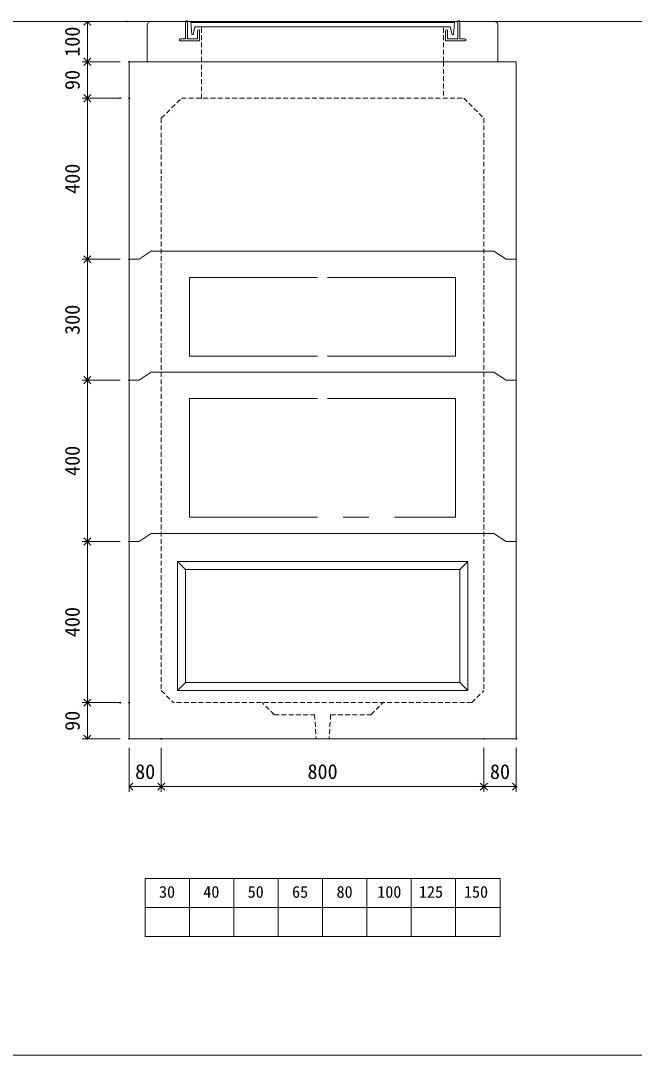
# Model space of a CAD drawing. Units: millimetres, scale not verified. Extents: x -4890 to 18490, y -2273 to 2273.
# Drawn here: x 1847 to 3368, y -2002 to 565 of the extents above; entities that cross this region are included whole.
import ezdxf
from ezdxf.enums import TextEntityAlignment as Align

# ---------------------------------------------------------------- set-up
doc = ezdxf.new("R2010")
doc.units = ezdxf.units.MM
doc.header["$LTSCALE"] = 10
doc.header["$PDMODE"] = 32
doc.header["$PDSIZE"] = 2
doc.linetypes.add('DASHED1', pattern=[1.8, 1.2, -0.6])
doc.linetypes.add('USER2', pattern=[50.8, 31.75, -6.35, 6.35, -6.35])
doc.layers.add('0-1_Defpoints', color=7, linetype='Continuous')
for name, color, linetype, lineweight in [('0-2_waku', 7, 'Continuous', 18), ('0-3_gaikei', 7, 'Continuous', 18), ('0-4_kakure', 7, 'DASHED1', 5), ('0-5_sunpou', 7, 'Continuous', 5), ('0-9_uchigawa', 6, 'Continuous', 18), ('0-B_futa', 3, 'Continuous', 18), ('0-C_GL', 4, 'Continuous', 18), ('0-E_文字１', 7, 'Continuous', 18), ('1-3_uchigawa2', 6, 'USER2', 18)]:
    doc.layers.add(name, color=color, linetype=linetype, lineweight=lineweight)
doc.styles.add('ＭＳ ゴシック', font='')
doc.styles.get('ＭＳ ゴシック').set_extended_font_data('MS Gothic')

# ---------------------------------------------------------------- blocks, each defined once
blk = doc.blocks.new('_Open90')
at = {"layer": '0-5_sunpou'}
blk.add_line((0, 0), (-1, 0), dxfattribs=at)
blk.add_lwpolyline([(-0.5, 0.5), (0, 0), (-0.5, -0.5)], dxfattribs=at)
blk = doc.blocks.new('D68')
at = {"layer": '0-1_Defpoints'}
for p in [(3556.77, 2794.36), (3458.83, 2694.36), (3562.32, 2694.36)]:
    blk.add_point(p, dxfattribs=at)
at = {"layer": '0-5_sunpou'}
for p, q in [((3534.77, 2794.36), (3445.83, 2794.36)), ((3458.83, 2776.36), (3458.83, 2712.36)), ((3540.32, 2694.36), (3445.83, 2694.36))]:
    blk.add_line(p, q, dxfattribs=at)
at = {"layer": '0-5_sunpou', "xscale": 18, "yscale": 18}
for p, rotation in [((3458.83, 2794.36), 90), ((3458.83, 2694.36), 270)]:
    blk.add_blockref('_Open90', p, dxfattribs=dict(at, rotation=rotation))
at = {"layer": '0-5_sunpou', "style": 'ＭＳ ゴシック'}
blk.add_text('100', height=36.66, rotation=90, dxfattribs=at).set_placement((3450.83, 2706.86), align=Align.BOTTOM_LEFT)
blk = doc.blocks.new('D69')
at = {"layer": '0-1_Defpoints'}
for p in [(3562.32, 2694.36), (3458.83, 2604.36), (3562.32, 2604.36)]:
    blk.add_point(p, dxfattribs=at)
at = {"layer": '0-5_sunpou'}
for p, q in [((3540.32, 2694.36), (3445.83, 2694.36)), ((3458.83, 2676.36), (3458.83, 2622.36)), ((3540.32, 2604.36), (3445.83, 2604.36))]:
    blk.add_line(p, q, dxfattribs=at)
at = {"layer": '0-5_sunpou', "xscale": 18, "yscale": 18}
for p, rotation in [((3458.83, 2694.36), 90), ((3458.83, 2604.36), 270)]:
    blk.add_blockref('_Open90', p, dxfattribs=dict(at, rotation=rotation))
at = {"layer": '0-5_sunpou', "style": 'ＭＳ ゴシック'}
blk.add_text('90', height=36.66, rotation=90, dxfattribs=at).set_placement((3450.83, 2624.36), align=Align.BOTTOM_LEFT)
blk = doc.blocks.new('D70')
at = {"layer": '0-1_Defpoints'}
for p in [(3540.32, 2604.36), (3458.83, 2204.36), (3562.32, 2204.36)]:
    blk.add_point(p, dxfattribs=at)
at = {"layer": '0-5_sunpou'}
for p, q in [((3518.32, 2604.36), (3445.83, 2604.36)), ((3458.83, 2586.36), (3458.83, 2222.36)), ((3540.32, 2204.36), (3445.83, 2204.36))]:
    blk.add_line(p, q, dxfattribs=at)
at = {"layer": '0-5_sunpou', "xscale": 18, "yscale": 18}
for p, rotation in [((3458.83, 2604.36), 90), ((3458.83, 2204.36), 270)]:
    blk.add_blockref('_Open90', p, dxfattribs=dict(at, rotation=rotation))
at = {"layer": '0-5_sunpou', "style": 'ＭＳ ゴシック'}
blk.add_text('400', height=36.66, rotation=90, dxfattribs=at).set_placement((3450.83, 2366.86), align=Align.BOTTOM_LEFT)
blk = doc.blocks.new('D71')
at = {"layer": '0-1_Defpoints'}
for p in [(3562.32, 2204.36), (3458.83, 1904.36), (3562.32, 1904.36)]:
    blk.add_point(p, dxfattribs=at)
at = {"layer": '0-5_sunpou'}
for p, q in [((3540.32, 2204.36), (3445.83, 2204.36)), ((3458.83, 2186.36), (3458.83, 1922.36)), ((3540.32, 1904.36), (3445.83, 1904.36))]:
    blk.add_line(p, q, dxfattribs=at)
at = {"layer": '0-5_sunpou', "xscale": 18, "yscale": 18}
for p, rotation in [((3458.83, 2204.36), 90), ((3458.83, 1904.36), 270)]:
    blk.add_blockref('_Open90', p, dxfattribs=dict(at, rotation=rotation))
at = {"layer": '0-5_sunpou', "style": 'ＭＳ ゴシック'}
blk.add_text('300', height=36.66, rotation=90, dxfattribs=at).set_placement((3450.83, 2016.86), align=Align.BOTTOM_LEFT)
blk = doc.blocks.new('D72')
at = {"layer": '0-1_Defpoints'}
for p in [(3562.32, 1904.36), (3458.83, 1504.36), (3562.32, 1504.36)]:
    blk.add_point(p, dxfattribs=at)
at = {"layer": '0-5_sunpou'}
for p, q in [((3540.32, 1904.36), (3445.83, 1904.36)), ((3458.83, 1886.36), (3458.83, 1522.36)), ((3540.32, 1504.36), (3445.83, 1504.36))]:
    blk.add_line(p, q, dxfattribs=at)
at = {"layer": '0-5_sunpou', "xscale": 18, "yscale": 18}
for p, rotation in [((3458.83, 1904.36), 90), ((3458.83, 1504.36), 270)]:
    blk.add_blockref('_Open90', p, dxfattribs=dict(at, rotation=rotation))
at = {"layer": '0-5_sunpou', "style": 'ＭＳ ゴシック'}
blk.add_text('400', height=36.66, rotation=90, dxfattribs=at).set_placement((3450.83, 1666.86), align=Align.BOTTOM_LEFT)
blk = doc.blocks.new('D73')
at = {"layer": '0-1_Defpoints'}
for p in [(3562.32, 1014.36), (3642.32, 1014.36), (3642.32, 895.97)]:
    blk.add_point(p, dxfattribs=at)
at = {"layer": '0-5_sunpou'}
for p, q in [((3562.32, 992.36), (3562.32, 882.97)), ((3642.32, 992.36), (3642.32, 882.97)), ((3580.32, 895.97), (3624.32, 895.97))]:
    blk.add_line(p, q, dxfattribs=at)
at = {"layer": '0-5_sunpou', "xscale": 18, "yscale": 18, "rotation": 180}
blk.add_blockref('_Open90', (3562.32, 895.97), dxfattribs=at)
at = {"layer": '0-5_sunpou', "xscale": 18, "yscale": 18}
blk.add_blockref('_Open90', (3642.32, 895.97), dxfattribs=at)
at = {"layer": '0-5_sunpou', "style": 'ＭＳ ゴシック'}
blk.add_text('80', height=36.66, dxfattribs=at).set_placement((3577.32, 903.97), align=Align.BOTTOM_LEFT)
blk = doc.blocks.new('D74')
at = {"layer": '0-1_Defpoints'}
for p in [(3642.32, 1014.36), (4442.32, 1014.36), (4442.32, 895.97)]:
    blk.add_point(p, dxfattribs=at)
at = {"layer": '0-5_sunpou'}
for p, q in [((3642.32, 992.36), (3642.32, 882.97)), ((4442.32, 992.36), (4442.32, 882.97)), ((3660.32, 895.97), (4424.32, 895.97))]:
    blk.add_line(p, q, dxfattribs=at)
at = {"layer": '0-5_sunpou', "xscale": 18, "yscale": 18, "rotation": 180}
blk.add_blockref('_Open90', (3642.32, 895.97), dxfattribs=at)
at = {"layer": '0-5_sunpou', "xscale": 18, "yscale": 18}
blk.add_blockref('_Open90', (4442.32, 895.97), dxfattribs=at)
at = {"layer": '0-5_sunpou', "style": 'ＭＳ ゴシック'}
blk.add_text('800', height=36.66, dxfattribs=at).set_placement((4004.82, 903.97), align=Align.BOTTOM_LEFT)
blk = doc.blocks.new('D75')
at = {"layer": '0-1_Defpoints'}
for p in [(4442.32, 1014.36), (4522.32, 1014.36), (4522.32, 895.97)]:
    blk.add_point(p, dxfattribs=at)
at = {"layer": '0-5_sunpou'}
for p, q in [((4442.32, 992.36), (4442.32, 882.97)), ((4522.32, 992.36), (4522.32, 882.97)), ((4460.32, 895.97), (4504.32, 895.97))]:
    blk.add_line(p, q, dxfattribs=at)
at = {"layer": '0-5_sunpou', "xscale": 18, "yscale": 18, "rotation": 180}
blk.add_blockref('_Open90', (4442.32, 895.97), dxfattribs=at)
at = {"layer": '0-5_sunpou', "xscale": 18, "yscale": 18}
blk.add_blockref('_Open90', (4522.32, 895.97), dxfattribs=at)
at = {"layer": '0-5_sunpou', "style": 'ＭＳ ゴシック'}
blk.add_text('80', height=36.66, dxfattribs=at).set_placement((4457.32, 903.97), align=Align.BOTTOM_LEFT)
blk = doc.blocks.new('D64')
at = {"layer": '0-1_Defpoints'}
for p in [(3562.32, 1504.36), (3458.83, 1104.36), (3562.32, 1104.36)]:
    blk.add_point(p, dxfattribs=at)
at = {"layer": '0-5_sunpou'}
for p, q in [((3540.32, 1504.36), (3445.83, 1504.36)), ((3458.83, 1486.36), (3458.83, 1122.36)), ((3540.32, 1104.36), (3445.83, 1104.36))]:
    blk.add_line(p, q, dxfattribs=at)
at = {"layer": '0-5_sunpou', "xscale": 18, "yscale": 18}
for p, rotation in [((3458.83, 1504.36), 90), ((3458.83, 1104.36), 270)]:
    blk.add_blockref('_Open90', p, dxfattribs=dict(at, rotation=rotation))
at = {"layer": '0-5_sunpou', "style": 'ＭＳ ゴシック'}
blk.add_text('400', height=36.66, rotation=90, dxfattribs=at).set_placement((3450.83, 1266.86), align=Align.BOTTOM_LEFT)
blk = doc.blocks.new('D65')
at = {"layer": '0-1_Defpoints'}
for p in [(3540.32, 1104.36), (3458.83, 1014.36), (3562.32, 1014.36)]:
    blk.add_point(p, dxfattribs=at)
at = {"layer": '0-5_sunpou'}
for p, q in [((3518.32, 1104.36), (3445.83, 1104.36)), ((3458.83, 1086.36), (3458.83, 1032.36)), ((3540.32, 1014.36), (3445.83, 1014.36))]:
    blk.add_line(p, q, dxfattribs=at)
at = {"layer": '0-5_sunpou', "xscale": 18, "yscale": 18}
for p, rotation in [((3458.83, 1104.36), 90), ((3458.83, 1014.36), 270)]:
    blk.add_blockref('_Open90', p, dxfattribs=dict(at, rotation=rotation))
at = {"layer": '0-5_sunpou', "style": 'ＭＳ ゴシック'}
blk.add_text('90', height=36.66, rotation=90, dxfattribs=at).set_placement((3450.83, 1034.36), align=Align.BOTTOM_LEFT)

msp = doc.modelspace()

# ---------------------------------------------------------------- linework, layer by layer
at = {"layer": '0-2_waku'}
for p, q in [((2155.32, -1562.65), (2155.32, -1706.65)), ((2155.32, -1562.65), (2155.32, -1706.65)), ((2155.32, -1562.65), (2155.32, -1706.65)), ((2155.32, -1562.65), (2155.32, -1706.65)), ((2155.32, -1562.65), (3035.32, -1562.65)), ((2265.32, -1562.65), (2265.32, -1706.65)), ((2375.32, -1562.65), (2375.32, -1706.65)), ((2375.32, -1562.65), (2375.32, -1706.65)), ((2485.32, -1562.65), (2485.32, -1706.65)), ((2595.32, -1562.65), (2595.32, -1706.65)), ((2705.32, -1562.65), (2705.32, -1706.65)), ((2815.32, -1562.65), (2815.32, -1706.65)), ((2925.32, -1562.65), (2925.32, -1706.65)), ((3035.32, -1562.65), (3035.32, -1706.65)), ((2155.32, -1634.65), (3035.32, -1634.65)), ((2155.32, -1706.65), (3035.32, -1706.65)), ((-1229.68, -2001.65), (4890.32, -2001.65)), ((-1229.68, -2001.65), (4890.32, -2001.65))]:
    msp.add_line(p, q, dxfattribs=at)
at = {"layer": '0-3_gaikei'}
for p, q in [((2160.32, 463.35), (2160.32, 553.35)), ((2170.32, 563.35), (2255.31, 563.35)), ((2935.32, 563.35), (3020.32, 563.35)), ((3030.32, 463.35), (3030.32, 553.35)), ((2115.32, 463.35), (2115.32, -1216.65)), ((2160.32, 463.35), (2270.32, 463.35)), ((2195.32, 463.35), (2995.32, 463.35)), ((3030.32, 463.35), (2920.32, 463.35)), ((3075.32, 463.35), (3075.32, -1216.65)), ((2140.32, -26.65), (2170.32, -6.65)), ((2140.32, -26.65), (2170.32, -6.65)), ((2140.32, -26.65), (2170.32, -6.65)), ((2140.32, -26.65), (2170.32, -6.65)), ((2170.32, -6.65), (3020.32, -6.65)), ((3020.32, -6.65), (3050.32, -26.65)), ((3020.32, -6.65), (3050.32, -26.65)), ((3020.32, -6.65), (3050.32, -26.65)), ((3020.32, -6.65), (3050.32, -26.65)), ((2140.32, -26.65), (2115.32, -26.65)), ((2140.32, -26.65), (2115.32, -26.65)), ((2140.32, -26.65), (2115.32, -26.65)), ((2140.32, -26.65), (2115.32, -26.65)), ((3050.32, -26.65), (3075.32, -26.65)), ((3050.32, -26.65), (3075.32, -26.65)), ((3050.32, -26.65), (3075.32, -26.65)), ((3050.32, -26.65), (3075.32, -26.65)), ((2140.32, -326.65), (2170.32, -306.65)), ((2140.32, -326.65), (2170.32, -306.65)), ((2140.32, -326.65), (2170.32, -306.65)), ((2140.32, -326.65), (2170.32, -306.65)), ((2170.32, -306.65), (3020.32, -306.65)), ((3020.32, -306.65), (3050.32, -326.65)), ((3020.32, -306.65), (3050.32, -326.65)), ((3020.32, -306.65), (3050.32, -326.65)), ((3020.32, -306.65), (3050.32, -326.65)), ((2140.32, -326.65), (2115.32, -326.65)), ((2140.32, -326.65), (2115.32, -326.65)), ((2140.32, -326.65), (2115.32, -326.65)), ((2140.32, -326.65), (2115.32, -326.65)), ((3050.32, -326.65), (3075.32, -326.65)), ((3050.32, -326.65), (3075.32, -326.65)), ((3050.32, -326.65), (3075.32, -326.65)), ((3050.32, -326.65), (3075.32, -326.65)), ((2140.32, -726.65), (2170.32, -706.65)), ((2140.32, -726.65), (2170.32, -706.65)), ((2170.32, -706.65), (3020.32, -706.65)), ((3020.32, -706.65), (3050.32, -726.65)), ((3020.32, -706.65), (3050.32, -726.65)), ((2140.32, -726.65), (2115.32, -726.65)), ((2140.32, -726.65), (2115.32, -726.65)), ((3050.32, -726.65), (3075.32, -726.65)), ((3050.32, -726.65), (3075.32, -726.65)), ((3075.32, -1216.65), (2115.32, -1216.65)), ((2115.32, -1216.65), (2195.32, -1216.65))]:
    msp.add_line(p, q, dxfattribs=at)
at = {"layer": '0-3_gaikei', "lineweight": 5}
for p, q in [((2170.32, -6.65), (3020.32, -6.65)), ((2170.32, -6.65), (3020.32, -6.65)), ((2170.32, -6.65), (3020.32, -6.65)), ((2170.32, -6.65), (3020.32, -6.65)), ((2170.32, -306.65), (3020.32, -306.65)), ((2170.32, -306.65), (3020.32, -306.65)), ((2170.32, -306.65), (3020.32, -306.65)), ((2170.32, -306.65), (3020.32, -306.65)), ((2170.32, -706.65), (3020.32, -706.65)), ((2170.32, -706.65), (3020.32, -706.65)), ((2170.32, -706.65), (3020.32, -706.65)), ((2170.32, -706.65), (3020.32, -706.65)), ((2170.32, -706.65), (3020.32, -706.65)), ((2170.32, -706.65), (3020.32, -706.65))]:
    msp.add_line(p, q, dxfattribs=at)
at = {"layer": '0-3_gaikei'}
msp.add_lwpolyline([(2245.32, 463.35), (2115.32, 463.35), (3075.32, 463.35)], dxfattribs=at)
for centre, radius, start, end in [((2169.74, 553.93), 9.44, 86.47383, 183.52617), ((3020.65, 553.68), 9.68, 358.04251, 91.95749)]:
    msp.add_arc(centre, radius, start, end, dxfattribs=at)
at = {"layer": '0-4_kakure'}
for p, q in [((2295.32, 463.35), (2295.32, 549.85)), ((2895.32, 463.35), (2895.32, 549.85)), ((2295.32, 372.12), (2295.32, 462.12)), ((2895.32, 463.35), (2895.32, 372.12)), ((2195.32, 323.35), (2245.32, 373.35)), ((2245.32, 373.35), (2945.32, 373.35)), ((2245.32, 373.35), (2945.32, 373.35)), ((2245.32, 373.35), (2945.32, 373.35)), ((2945.32, 373.35), (2995.32, 323.35)), ((2195.32, 323.35), (2195.32, -1096.65)), ((2995.32, 323.35), (2995.32, -1096.65)), ((2195.32, -1096.65), (2225.32, -1126.65)), ((2965.32, -1126.65), (2995.32, -1096.65)), ((2965.32, -1126.65), (2225.32, -1126.65)), ((2475.32, -1156.65), (2445.32, -1126.65)), ((2475.32, -1156.65), (2445.32, -1126.65)), ((2715.32, -1156.65), (2745.32, -1126.65)), ((2715.32, -1156.65), (2745.32, -1126.65)), ((2475.32, -1156.65), (2575.32, -1156.65)), ((2475.32, -1156.65), (2575.32, -1156.65)), ((2575.32, -1156.65), (2579.32, -1216.65)), ((2615.32, -1156.65), (2611.32, -1216.65)), ((2615.32, -1156.65), (2715.32, -1156.65))]:
    msp.add_line(p, q, dxfattribs=at)
at = {"layer": '0-9_uchigawa'}
for p, q in [((2235.32, -776.65), (2255.32, -796.65)), ((2235.32, -776.65), (2235.32, -1076.65)), ((2235.32, -776.65), (2955.32, -776.65)), ((2235.32, -776.65), (2235.32, -1096.58)), ((2235.32, -776.65), (2255.32, -796.65)), ((2235.32, -776.65), (2255.32, -796.65)), ((2235.32, -776.65), (2235.32, -1076.65)), ((2235.32, -776.65), (2955.32, -776.65)), ((2235.32, -776.65), (2235.32, -1096.58)), ((2235.32, -776.65), (2255.32, -796.65)), ((2235.32, -776.65), (2255.32, -796.65)), ((2235.32, -776.65), (2235.32, -1076.65)), ((2235.32, -776.65), (2955.32, -776.65)), ((2235.32, -776.65), (2235.32, -1096.58)), ((2235.32, -776.65), (2255.32, -796.65)), ((2955.32, -776.65), (2935.32, -796.65)), ((2955.32, -776.65), (2935.32, -796.65)), ((2955.32, -776.65), (2935.32, -796.65)), ((2955.32, -776.65), (2955.32, -1096.58)), ((2955.32, -776.65), (2955.32, -1096.58)), ((2955.32, -776.65), (2955.32, -1096.58)), ((2255.32, -796.65), (2255.32, -1056.65)), ((2255.32, -796.65), (2255.32, -1056.65)), ((2255.32, -796.65), (2255.32, -1056.65)), ((2255.32, -796.65), (2255.32, -1056.65)), ((2255.32, -796.65), (2255.32, -1076.58)), ((2255.32, -796.65), (2255.32, -1056.65)), ((2255.32, -796.65), (2255.32, -1056.65)), ((2255.32, -796.65), (2255.32, -1056.65)), ((2255.32, -796.65), (2255.32, -1056.65)), ((2255.32, -796.65), (2255.32, -1076.58)), ((2255.32, -796.65), (2255.32, -1056.65)), ((2255.32, -796.65), (2255.32, -1056.65)), ((2255.32, -796.65), (2255.32, -1056.65)), ((2255.32, -796.65), (2255.32, -1056.65)), ((2255.32, -796.65), (2255.32, -1076.58)), ((2935.32, -1076.58), (2935.32, -796.65)), ((2935.32, -1076.58), (2935.32, -796.65)), ((2935.32, -1076.58), (2935.32, -796.65)), ((2235.32, -1096.58), (2255.32, -1076.58)), ((2235.32, -1096.58), (2255.32, -1076.58)), ((2235.32, -1096.58), (2255.32, -1076.58)), ((2255.32, -1076.58), (2935.32, -1076.58)), ((2255.32, -1076.58), (2935.32, -1076.58)), ((2255.32, -1076.58), (2935.32, -1076.58)), ((2955.32, -1096.58), (2935.32, -1076.58)), ((2955.32, -1096.58), (2935.32, -1076.58)), ((2955.32, -1096.58), (2935.32, -1076.58)), ((2235.32, -1096.58), (2955.32, -1096.58)), ((2235.32, -1096.58), (2955.32, -1096.58)), ((2235.32, -1096.58), (2955.32, -1096.58)), ((2255.32, -1096.58), (2955.32, -1096.58)), ((2255.32, -1096.58), (2955.32, -1096.58)), ((2255.32, -1096.58), (2955.32, -1096.58))]:
    msp.add_line(p, q, dxfattribs=at)
for points in [[(2235.32, -776.65), (2255.32, -796.65), (2255.32, -1056.65)], [(2235.32, -776.65), (2255.32, -796.65), (2935.32, -796.65)], [(2235.32, -776.65), (2255.32, -796.65), (2255.32, -1056.65)], [(2235.32, -776.65), (2255.32, -796.65), (2935.32, -796.65)], [(2235.32, -776.65), (2255.32, -796.65), (2255.32, -1056.65)], [(2235.32, -776.65), (2255.32, -796.65), (2935.32, -796.65)]]:
    msp.add_lwpolyline(points, dxfattribs=at)
at = {"layer": '0-B_futa'}
for p, q in [((2257.31, 565.35), (2260.31, 565.35)), ((2260.31, 565.35), (2260.31, 520.35)), ((2930.32, 565.35), (2930.32, 520.35)), ((2930.32, 565.35), (2933.32, 565.35)), ((2255.31, 563.35), (2255.31, 520.35)), ((2268.13, 560.85), (2922.46, 560.85)), ((2268.13, 560.85), (2270.62, 530.85)), ((2278.65, 549.85), (2274.33, 530.85)), ((2278.65, 549.85), (2911.98, 549.85)), ((2285.31, 540.35), (2285.31, 520.35)), ((2287.31, 542.35), (2288.31, 542.35)), ((2290.31, 540.35), (2290.31, 515.35)), ((2900.32, 540.35), (2900.32, 515.35)), ((2903.32, 542.35), (2902.32, 542.35)), ((2905.32, 540.35), (2905.32, 520.35)), ((2911.98, 549.85), (2916.3, 530.85)), ((2922.46, 560.85), (2920.21, 530.85)), ((2935.32, 563.35), (2935.32, 520.35)), ((2240.31, 518.35), (2240.31, 517.35)), ((2242.31, 520.35), (2255.31, 520.35)), ((2290.31, 515.35), (2242.31, 515.35)), ((2260.31, 520.35), (2285.31, 520.35)), ((2270.62, 530.85), (2274.33, 530.85)), ((2900.32, 515.35), (2948.32, 515.35)), ((2930.32, 520.35), (2905.32, 520.35)), ((2920.21, 530.85), (2916.3, 530.85)), ((2948.32, 520.35), (2935.32, 520.35)), ((2950.32, 518.35), (2950.32, 517.35))]:
    msp.add_line(p, q, dxfattribs=at)
for centre, start, end in [((2257.31, 563.35), 90, 180), ((2933.32, 563.35), 0, 90), ((2287.31, 540.35), 90, 180), ((2288.31, 540.35), 0, 90), ((2902.32, 540.35), 90, 180), ((2903.32, 540.35), 0, 90), ((2242.31, 518.35), 90, 180), ((2242.31, 517.35), 180, 270), ((2948.32, 518.35), 0, 90), ((2948.32, 517.35), 270, 0)]:
    msp.add_arc(centre, 2, start, end, dxfattribs=at)
at = {"layer": '0-C_GL'}
msp.add_line((-1229.68, 563.35), (4890.32, 563.35), dxfattribs=at)
msp.add_line((-1229.68, 563.35), (4890.32, 563.35), dxfattribs=at)
at = {"layer": '1-3_uchigawa2'}
for p, q in [((2265.32, -71.65), (2595.32, -71.65)), ((2925.32, -71.65), (2595.32, -71.65)), ((2265.32, -371.65), (2595.32, -371.65)), ((2265.32, -371.65), (2265.32, -666.65)), ((2925.32, -371.65), (2595.32, -371.65)), ((2925.32, -371.65), (2925.32, -666.65)), ((2265.32, -666.65), (2925.32, -666.65))]:
    msp.add_line(p, q, dxfattribs=at)
for points in [[(2265.32, -71.65), (2265.32, -266.65), (2595.32, -266.65)], [(2925.32, -71.65), (2925.32, -266.65), (2595.32, -266.65)]]:
    msp.add_lwpolyline(points, dxfattribs=at)

# ---------------------------------------------------------------- block references
at = {"layer": '0-5_sunpou'}
for name in ['D68', 'D69', 'D70', 'D71', 'D72', 'D64', 'D65', 'D73', 'D74', 'D75']:
    msp.add_blockref(name, (-1447, -2231.01), dxfattribs=at)

# ---------------------------------------------------------------- texts
at = {"layer": '0-E_文字１', "style": 'ＭＳ ゴシック'}
for s, p in [('30', (2189.51, -1619.64)), ('40', (2299.51, -1619.64)), ('50', (2409.51, -1619.64)), ('65', (2519.51, -1619.64)), ('80', (2629.92, -1619.64)), ('100', (2730.79, -1619.64)), ('125', (2834.18, -1619.64)), ('150', (2945.94, -1619.64))]:
    msp.add_text(s, height=29.33, dxfattribs=at).set_placement(p, align=Align.BOTTOM_LEFT)

doc.saveas('drawing.dxf')
